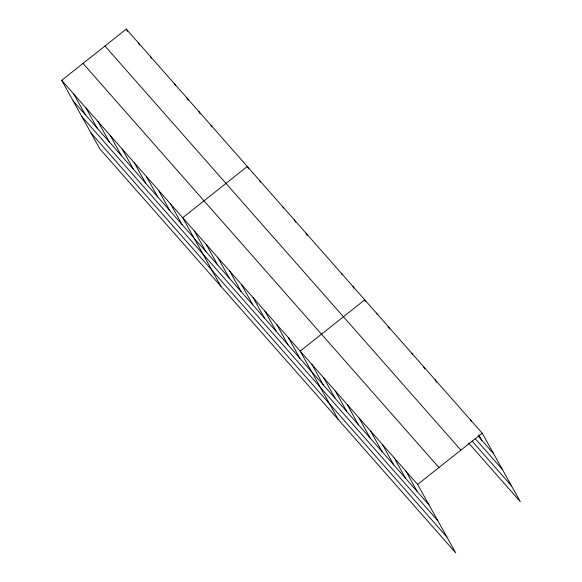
<?xml version="1.0" encoding="UTF-8"?>
<svg xmlns="http://www.w3.org/2000/svg" width="582" height="582" viewBox="0 0 582 582"><rect width="100%" height="100%" fill="white"/><g stroke="black" fill="none" stroke-linecap="round" stroke-linejoin="round"><path stroke-width="0.87" d="M61.692 80.331L417.621 484.442L455.721 552.9L99.791 148.788L61.692 80.331L126.279 29.1L482.209 433.212L520.308 501.669L468.626 442.989M417.621 484.442L482.209 433.212M478.324 436.333L493.594 453.676M475.392 438.843L502.412 469.514M472.148 441.156L511.491 485.832M104.964 46.007L460.893 450.119M83.008 63.423L438.93 467.535M73.077 100.788L429.007 504.9M81.895 116.626L437.824 520.745M90.981 132.943L446.903 537.062M470.46 419.877L471.34 421.455M478.782 434.827L481.845 440.334M435.227 379.871L436.536 382.228M423.478 366.536L424.795 368.893M411.736 353.201L412.609 354.773M388.245 326.531L389.554 328.888M376.496 313.189L377.369 314.767M365.627 301.432L364.754 299.854L300.159 351.084L338.266 419.542M353.005 286.519L353.878 288.097M341.263 273.184L342.136 274.762M306.023 233.178L307.34 235.535M294.274 219.843L295.591 222.2M282.532 206.508L283.405 208.08M259.477 180.624L260.358 182.195M248.609 168.86L247.292 166.496L182.704 217.726L220.811 286.184M405.872 471.107L417.258 491.564M210.99 125.283L211.863 126.854M394.13 457.772L405.516 478.229M198.891 111.54L200.201 113.897M382.381 444.437L393.767 464.894M186.786 97.798L188.102 100.162M370.639 431.102L382.025 451.559M174.687 84.063L175.56 85.634M358.89 417.767L370.276 438.224M347.148 404.432L358.534 424.889M150.483 56.578L151.356 58.156M335.399 391.097L346.785 411.554M138.378 42.842L139.695 45.2M323.65 377.762L335.043 398.219M126.279 29.1L127.596 31.457M311.908 364.419L323.294 384.884M288.417 337.749L299.803 358.206M276.668 324.414L288.061 344.871M264.926 311.079L276.312 331.536M253.177 297.744L264.57 318.201M241.435 284.409L252.821 304.866M229.686 271.074L241.079 291.531M217.944 257.739L229.33 278.196M206.195 244.404L217.588 264.861M194.453 231.061L205.839 251.526M170.606 203.991L181.991 224.448M158.5 190.249L169.893 210.706M146.402 176.506L157.787 196.971M134.304 162.771L145.689 183.228M122.198 149.028L133.584 169.486M110.1 135.293L121.485 155.75M97.994 121.551L109.38 142.008M85.896 107.808L97.281 128.266M73.79 94.073L85.183 114.53"/></g></svg>
